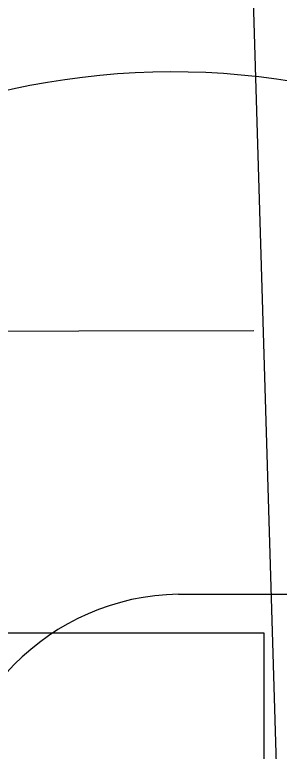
# Model space of a CAD drawing. Header units: millimetres. Extents: x 465413 to 948826, y 2516576 to 3795663.
# Drawn here: x 892324 to 894383, y 2792159 to 2797869 of the extents above; entities that cross this region are included whole.
import ezdxf
from ezdxf.lldxf.tags import DXFTag

# ---------------------------------------------------------------- set-up
doc = ezdxf.new("R2010")
doc.units = ezdxf.units.MM
for name, color, linetype in [('MUR-POH', 64, 'Continuous'), ('MUR_POH', 64, 'Continuous'), ('MUR_REZ', 3, 'Continuous')]:
    doc.layers.add(name, color=color, linetype=linetype)
tags = doc.linetypes.add('DASHED', pattern=[0.75, 0.5, -0.25]).pattern_tags.tags
tags[6:7] = [DXFTag(74, 4), DXFTag(75, 0), DXFTag(340, '0'), DXFTag(46, 1.0), DXFTag(50, 0.0), DXFTag(44, 0.0), DXFTag(45, 0.0)]
tags[4:5] = [DXFTag(74, 4), DXFTag(75, 0), DXFTag(340, '0'), DXFTag(46, 1.0), DXFTag(50, 0.0), DXFTag(44, 0.0), DXFTag(45, 0.0)]

msp = doc.modelspace()

# ---------------------------------------------------------------- linework, layer by layer
at = {"layer": 'MUR-POH', "color": 1}
msp.add_lwpolyline([(894258.2, 2786830.7), (894258.2, 2793081.7), (889258.2, 2793081.7), (889258.2, 2786760.5)], dxfattribs=at)
at = {"layer": 'MUR_POH', "color": 8, "linetype": 'DASHED', "ltscale": 250}
msp.add_line((893593.6, 2793383.2), (897488.5, 2793383.2), dxfattribs=at)
at = {"layer": 'MUR_POH', "flags": 128}
msp.add_lwpolyline([(891461, 2795420.4), (894178.4, 2795424.4)], dxfattribs=at)
at = {"layer": 'MUR_POH', "color": 8, "linetype": 'DASHED', "ltscale": 250}
for centre, radius, start, end in [((893547.2, 2791622.5), 5804.1, 47.2303, 135.76754), ((893626.6, 2791545.3), 1838.2, 91.0289, 179.5739)]:
    msp.add_arc(centre, radius, start, end, dxfattribs=at)
at = {"layer": 'MUR_REZ', "flags": 128}
msp.add_lwpolyline([(894508.2, 2786834.3), (861053.7, 2786367.9), (842089.5, 2786361), (841965.4, 2798682.4), (859491.4, 2798842.2), (894148.2, 2798842.2), (894508.2, 2786834.3)], dxfattribs=at)

doc.saveas('drawing.dxf')
